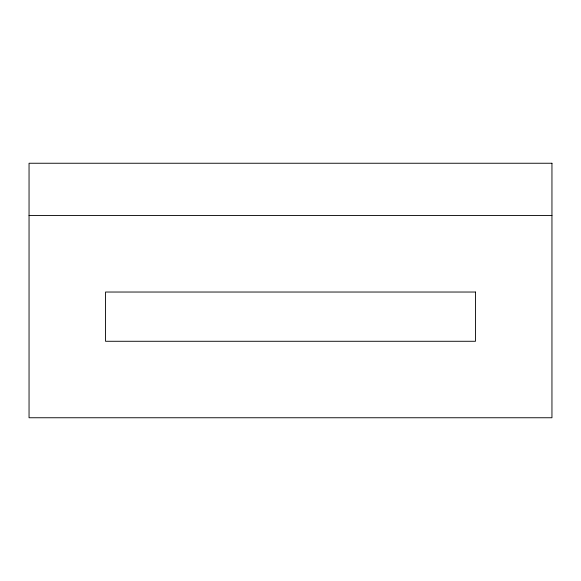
<?xml version="1.0" encoding="UTF-8"?>
<svg xmlns="http://www.w3.org/2000/svg" width="581" height="581" viewBox="0 0 581 581"><rect width="100%" height="100%" fill="white"/><g stroke="black" fill="none" stroke-linecap="round" stroke-linejoin="round"><path stroke-width="0.87" d="M29.05 215.551L551.95 215.551M551.95 163.246L29.05 163.246L29.05 417.754L551.95 417.754L551.95 163.246M475.469 292.032L105.531 292.032L105.531 341.279L475.469 341.279L475.469 292.032"/></g></svg>
